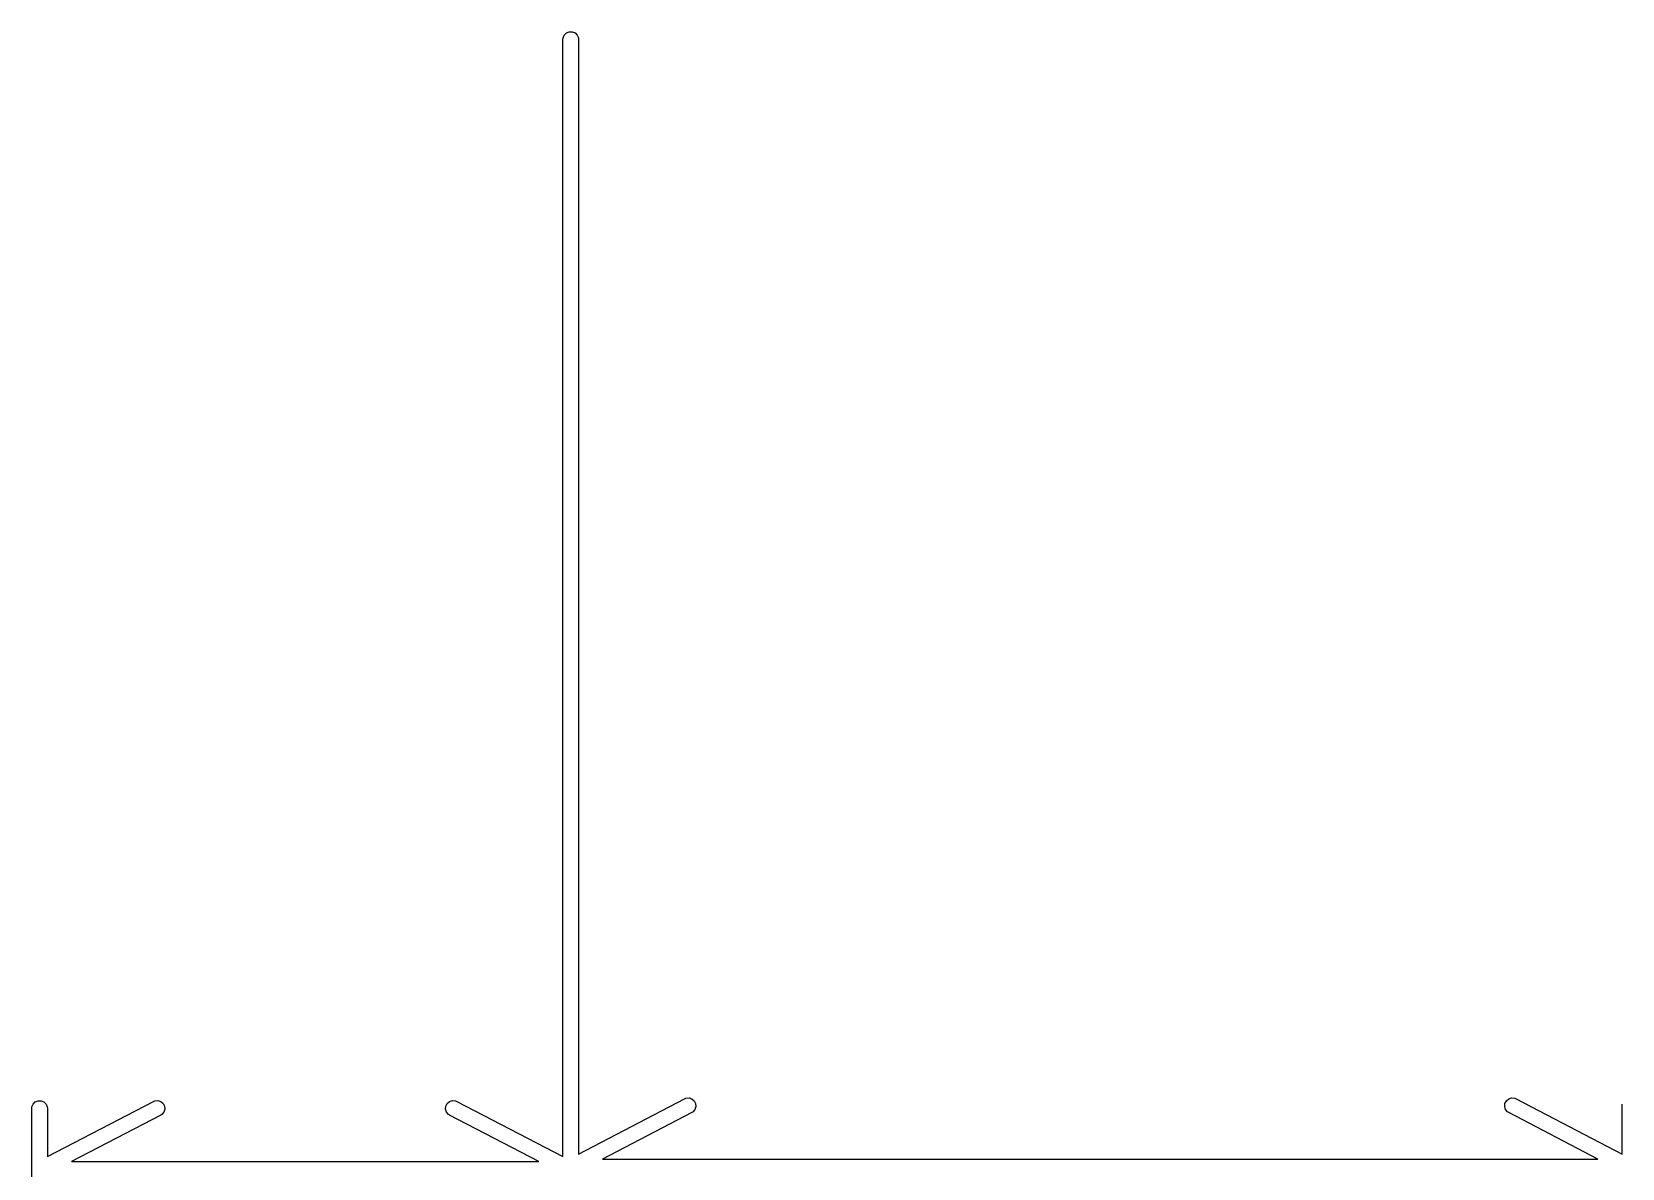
# Model space of a CAD drawing. Extents: x -1.87 to 5.38, y -0.7 to 4.07.
# Drawn here: x -0.984 to -0.383, y 3.643 to 4.072 of the extents above; entities that cross this region are included whole.
import ezdxf

# ---------------------------------------------------------------- set-up
doc = ezdxf.new("R2010")
doc.units = 0
doc.header["$MEASUREMENT"] = 0
doc.layers.add('BLACK', color=7, linetype='CONTINUOUS')

msp = doc.modelspace()

# ---------------------------------------------------------------- linework, layer by layer
at = {"layer": 'BLACK', "linetype": 'CONTINUOUS'}
for p, q in [((-0.78277, 4.07123), (-0.78196, 4.07204)), ((-0.78196, 4.07204), (-0.78089, 4.07248)), ((-0.78089, 4.07248), (-0.77974, 4.07248)), ((-0.77974, 4.07248), (-0.77867, 4.07204)), ((-0.77867, 4.07204), (-0.77786, 4.07123)), ((-0.78327, 4.06959), (-0.78321, 4.07016)), ((-0.78327, 3.64778), (-0.78327, 4.06959)), ((-0.78321, 4.07016), (-0.78277, 4.07123)), ((-0.77786, 4.07123), (-0.77742, 4.07016)), ((-0.77742, 4.07016), (-0.77736, 4.06959)), ((-0.77736, 4.06959), (-0.77736, 3.64876)), ((-0.77736, 3.64876), (-0.73733, 3.6696)), ((-0.73733, 3.6696), (-0.73679, 3.66982)), ((-0.73679, 3.66982), (-0.73564, 3.66992)), ((-0.73564, 3.66992), (-0.73454, 3.66957)), ((-0.73454, 3.66957), (-0.73366, 3.66883)), ((-0.42697, 3.66883), (-0.42609, 3.66957)), ((-0.42609, 3.66957), (-0.42499, 3.66992)), ((-0.42499, 3.66992), (-0.42384, 3.66982)), ((-0.42384, 3.66982), (-0.4233, 3.6696)), ((-0.4233, 3.6696), (-0.38327, 3.64876)), ((-0.98382, 3.666), (-0.98376, 3.66658)), ((-0.98382, 3.41416), (-0.98382, 3.666)), ((-0.98376, 3.66658), (-0.98332, 3.66764)), ((-0.98332, 3.66764), (-0.98251, 3.66846)), ((-0.98251, 3.66846), (-0.98144, 3.6689)), ((-0.98144, 3.6689), (-0.98029, 3.6689)), ((-0.98029, 3.6689), (-0.97923, 3.66846)), ((-0.97923, 3.66846), (-0.97841, 3.66764)), ((-0.97841, 3.66764), (-0.97797, 3.66658)), ((-0.97797, 3.66658), (-0.97791, 3.666)), ((-0.97791, 3.64778), (-0.93788, 3.66862)), ((-0.97791, 3.666), (-0.97791, 3.64778)), ((-0.93788, 3.66862), (-0.93734, 3.66884)), ((-0.93734, 3.66884), (-0.93619, 3.66894)), ((-0.93619, 3.66894), (-0.9351, 3.66859)), ((-0.93467, 3.6637), (-0.93515, 3.66338)), ((-0.9351, 3.66859), (-0.93421, 3.66785)), ((-0.93393, 3.66458), (-0.93467, 3.6637)), ((-0.93421, 3.66785), (-0.93368, 3.66683)), ((-0.93358, 3.66568), (-0.93393, 3.66458)), ((-0.93368, 3.66683), (-0.93358, 3.66568)), ((-0.8276, 3.66568), (-0.8275, 3.66683)), ((-0.82725, 3.66458), (-0.8276, 3.66568)), ((-0.8275, 3.66683), (-0.82697, 3.66785)), ((-0.82651, 3.6637), (-0.82725, 3.66458)), ((-0.82697, 3.66785), (-0.82609, 3.66859)), ((-0.82603, 3.66338), (-0.82651, 3.6637)), ((-0.82609, 3.66859), (-0.82499, 3.66894)), ((-0.82499, 3.66894), (-0.82384, 3.66884)), ((-0.82384, 3.66884), (-0.8233, 3.66862)), ((-0.8233, 3.66862), (-0.78327, 3.64778)), ((-0.7346, 3.66437), (-0.76825, 3.64685)), ((-0.73412, 3.66468), (-0.7346, 3.66437)), ((-0.73338, 3.66556), (-0.73412, 3.66468)), ((-0.73366, 3.66883), (-0.73313, 3.66781)), ((-0.73303, 3.66666), (-0.73338, 3.66556)), ((-0.73313, 3.66781), (-0.73303, 3.66666)), ((-0.4276, 3.66666), (-0.4275, 3.66781)), ((-0.42725, 3.66556), (-0.4276, 3.66666)), ((-0.4275, 3.66781), (-0.42697, 3.66883)), ((-0.42651, 3.66468), (-0.42725, 3.66556)), ((-0.42603, 3.66437), (-0.42651, 3.66468)), ((-0.39238, 3.64685), (-0.42603, 3.66437)), ((-0.38327, 3.66699), (-0.38321, 3.66756)), ((-0.38327, 3.64876), (-0.38327, 3.66699)), ((-0.93515, 3.66338), (-0.9688, 3.64587)), ((-0.79238, 3.64587), (-0.82603, 3.66338)), ((-0.9688, 3.64587), (-0.79238, 3.64587)), ((-0.76825, 3.64685), (-0.39238, 3.64685))]:
    msp.add_line(p, q, dxfattribs=at)

doc.saveas('drawing.dxf')
